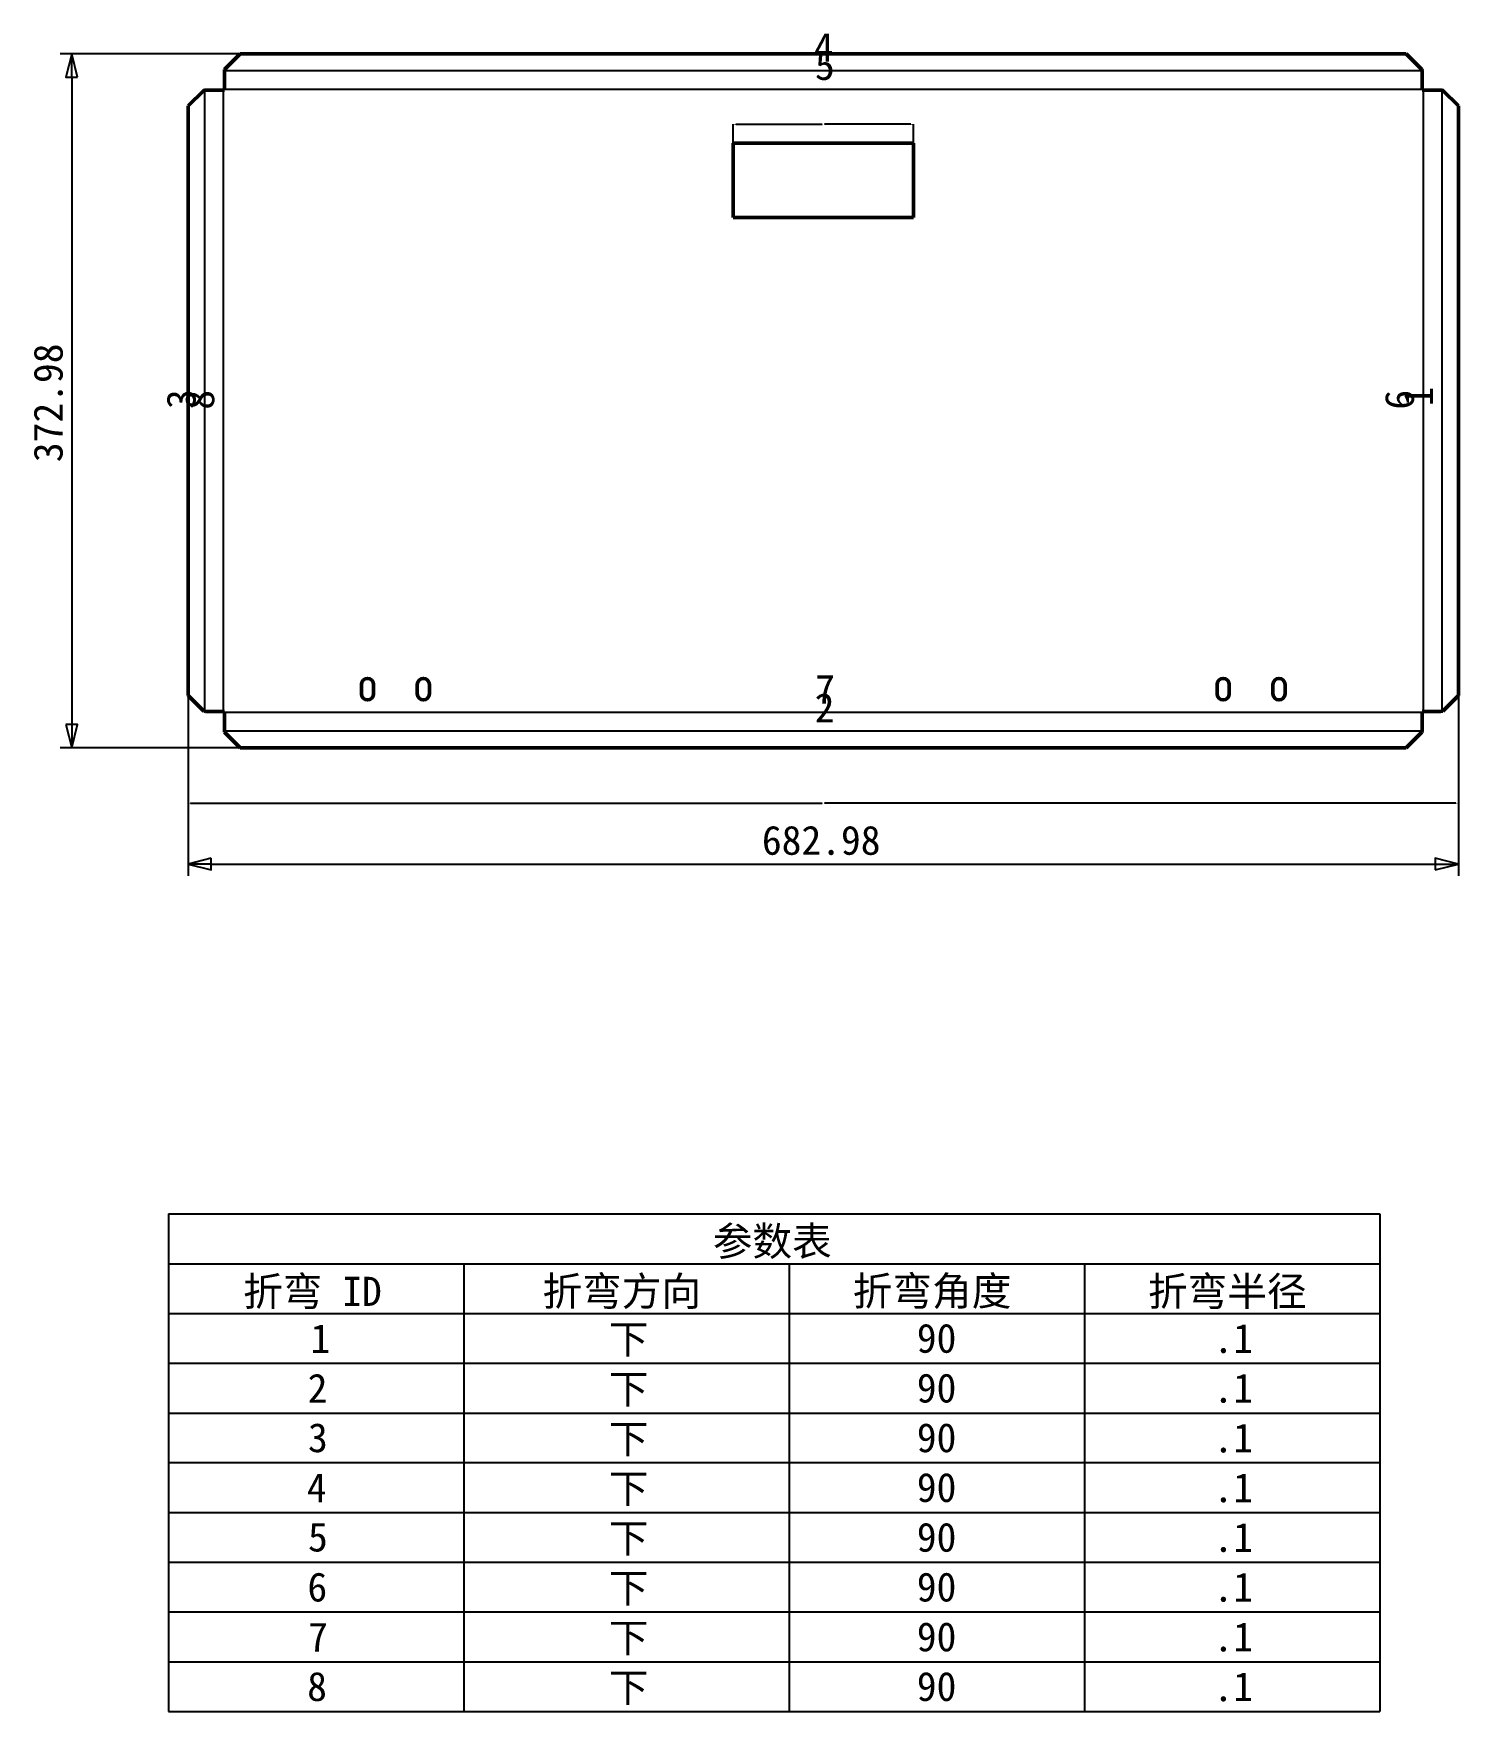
# Model space of a CAD drawing. Header units: millimetres. Extents: x 80 to 270404, y -82095 to 3586.
# Drawn here: x 2679 to 3660, y 290 to 1444 of the extents above; entities that cross this region are included whole.
import ezdxf

# ---------------------------------------------------------------- set-up
doc = ezdxf.new("R2010")
doc.units = ezdxf.units.MM
doc.header["$LTSCALE"] = 8
doc.layers.add('中心线 (ISO)', color=1, linetype='Continuous', lineweight=25, true_color=0xff0000)
doc.layers.add('尺寸 (ISO)', color=5, linetype='Continuous', lineweight=25, true_color=0x0000ff)
doc.layers.add('可见 (ISO)', color=7, linetype='Continuous', lineweight=50)
doc.layers.add('符号 (ISO)', color=7, linetype='Continuous', lineweight=25)
doc.styles.get("Standard").update_dxf_attribs({"font": 'simfang.ttf'})
doc.styles.add('注释文本 (ISO)', font='simfang.ttf')
doc.dimstyles.get("Standard").update_dxf_attribs({"dimtxt": 0.18, "dimasz": 0.18, "dimexe": 0.18, "dimexo": 0.0625, "dimgap": 0.09, "dimtad": 0, "dimtih": 1, "dimtoh": 1, "dimdec": 4, "dimzin": 0, "dimdsep": 46, "dimtxsty": 'Standard', "dimcen": 0.09, "dimadec": 0, "dimazin": 0, "dimtfac": 1, "dimtdec": 4, "dimtofl": 0, "dimtmove": 0, "dimatfit": 3, "dimfxl": 0, "dimtolj": 1, "dimtzin": 0, "dimarcsym": 0})
doc.dimstyles.new('默认 (GB)', dxfattribs={"dimscale": 8, "dimtxt": 2.5, "dimasz": 2, "dimexe": 1, "dimexo": 0, "dimgap": 0.75, "dimtad": 1, "dimtoh": 1, "dimrnd": 1e-08, "dimdsep": 46, "dimtxsty": '注释文本 (ISO)', "dimblk": 'Filled-2', "dimcen": 0.09, "dimdle": 10, "dimclrd": 256, "dimclre": 256, "dimclrt": 256, "dimaunit": 1, "dimadec": 3, "dimazin": 2, "dimtfac": 0.52, "dimtmove": 0, "dimatfit": 3, "dimldrblk": 'Filled-1', "dimfxl": 0, "dimtolj": 1, "dimlwd": -1, "dimlwe": -1, "dimarcsym": 0})

# ---------------------------------------------------------------- blocks, each defined once
blk = doc.blocks.new('Filled-2')
at = {"color": 0}
for p, q in [((0, 0), (-1, 0.25)), ((-1, 0.25), (-1, -0.25)), ((-1, 0), (0, 0)), ((-1, -0.25), (0, 0))]:
    blk.add_line(p, q, dxfattribs=at)
at = {"color": 0, "flags": 128}
blk.add_lwpolyline([(-1, -0.25), (0, 0), (-1, 0.25), (-1, -0.25)], dxfattribs=at)
at = {"color": 0}
blk.add_solid([(-1, -0.25), (0, 0), (-1, 0.25), (-1, -0.25)], dxfattribs=at)
blk = doc.blocks.new('*D23')
at = {"layer": 'Defpoints', "color": 0, "transparency": 16777216}
for p in [(2785.6, 988.4), (3659.8, 988.4), (3659.8, 872.5)]:
    blk.add_point(p, dxfattribs=at)
at = {"layer": '尺寸 (ISO)', "transparency": 16777216}
for p, q in [((2785.6, 988.4), (2785.6, 864.5)), ((3659.8, 988.4), (3659.8, 864.5)), ((2801.6, 872.5), (3643.8, 872.5))]:
    blk.add_line(p, q, dxfattribs=at)
at = {"layer": '尺寸 (ISO)', "transparency": 16777216, "xscale": 16, "yscale": 16, "zscale": 16, "rotation": 180}
blk.add_blockref('Filled-2', (2785.6, 872.5), dxfattribs=at)
at = {"layer": '尺寸 (ISO)', "transparency": 16777216, "xscale": 16, "yscale": 16, "zscale": 16}
blk.add_blockref('Filled-2', (3659.8, 872.5), dxfattribs=at)
at = {"layer": '尺寸 (ISO)', "transparency": 16777216, "insert": (3180.5, 898.9), "char_height": 20, "attachment_point": 1, "style": '注释文本 (ISO)'}
blk.add_mtext('\\A1;682.98', dxfattribs=at)
blk = doc.blocks.new('Filled-1')
at = {"color": 0}
for p, q in [((0, 0), (-1, 0.125)), ((-1, 0.125), (-1, -0.125)), ((-1, 0), (0, 0)), ((-1, -0.125), (0, 0))]:
    blk.add_line(p, q, dxfattribs=at)
at = {"color": 0, "flags": 128}
blk.add_lwpolyline([(-1, -0.125), (0, 0), (-1, 0.125), (-1, -0.125)], dxfattribs=at)
at = {"color": 0}
blk.add_solid([(-1, -0.125), (0, 0), (-1, 0.125), (-1, -0.125)], dxfattribs=at)
blk = doc.blocks.new('*D24')
at = {"layer": 'Defpoints', "color": 0, "transparency": 16777216}
for p in [(2821.5, 1429.9), (2705.6, 952.5), (2821.5, 952.5)]:
    blk.add_point(p, dxfattribs=at)
at = {"layer": '尺寸 (ISO)', "transparency": 16777216}
for p, q in [((2821.5, 1429.9), (2697.6, 1429.9)), ((2705.6, 1413.9), (2705.6, 968.5)), ((2821.5, 952.5), (2697.6, 952.5))]:
    blk.add_line(p, q, dxfattribs=at)
at = {"layer": '尺寸 (ISO)', "transparency": 16777216, "xscale": 16, "yscale": 16, "zscale": 16}
for p, rotation in [((2705.6, 1429.9), 90), ((2705.6, 952.5), 270)]:
    blk.add_blockref('Filled-2', p, dxfattribs=dict(at, rotation=rotation))
at = {"layer": '尺寸 (ISO)', "transparency": 16777216, "insert": (2679.3, 1149), "char_height": 20, "attachment_point": 1, "rotation": 90, "style": '注释文本 (ISO)'}
blk.add_mtext('\\A1;372.98', dxfattribs=at)
blk = doc.blocks.new('表格6')
at = {"layer": '符号 (ISO)'}
for p, q in [((346.53, 78.98), (450.71, 78.98)), ((346.53, 78.98), (346.53, 74.7)), ((450.71, 78.98), (450.71, 74.7)), ((346.53, 74.7), (450.71, 74.7)), ((346.53, 74.7), (346.53, 70.42)), ((371.93, 74.7), (371.93, 70.42)), ((399.91, 74.7), (399.91, 70.42)), ((425.31, 74.7), (425.31, 70.42)), ((450.71, 74.7), (450.71, 70.42)), ((346.53, 70.42), (450.71, 70.42)), ((346.53, 70.42), (346.53, 36.2)), ((371.93, 70.42), (371.93, 36.2)), ((399.91, 70.42), (399.91, 36.2)), ((425.31, 70.42), (425.31, 36.2)), ((450.71, 70.42), (450.71, 36.2)), ((346.53, 66.14), (450.71, 66.14)), ((346.53, 61.86), (450.71, 61.86)), ((346.53, 57.59), (450.71, 57.59)), ((346.53, 53.31), (450.71, 53.31)), ((346.53, 49.03), (450.71, 49.03)), ((346.53, 44.75), (450.71, 44.75)), ((346.53, 40.47), (450.71, 40.47)), ((346.53, 36.2), (450.71, 36.2))]:
    blk.add_line(p, q, dxfattribs=at)
at = {"layer": '符号 (ISO)', "char_height": 2.5, "attachment_point": 7, "style": '注释文本 (ISO)'}
for s, insert in [('参数表', (393.34, 75.1)), ('折弯 ID', (352.94, 70.8)), ('折弯方向', (378.69, 70.8)), ('折弯角度', (405.38, 70.8)), ('折弯半径', (430.78, 70.8)), ('1', (358.74, 67.01)), ('下', (384.4, 66.69)), ('90', (410.89, 67)), ('.1', (436.41, 66.99)), ('2', (358.49, 62.74)), ('下', (384.4, 62.41)), ('90', (410.89, 62.72)), ('.1', (436.41, 62.71)), ('3', (358.52, 58.45)), ('下', (384.4, 58.13)), ('90', (410.89, 58.45)), ('.1', (436.41, 58.43)), ('4', (358.42, 54.18)), ('下', (384.4, 53.85)), ('90', (410.89, 54.17)), ('.1', (436.41, 54.15)), ('5', (358.52, 49.91)), ('下', (384.4, 49.58)), ('90', (410.89, 49.89)), ('.1', (436.41, 49.88)), ('6', (358.47, 45.61)), ('下', (384.4, 45.3)), ('90', (410.89, 45.61)), ('.1', (436.41, 45.6)), ('7', (358.53, 41.35)), ('下', (384.4, 41.02)), ('90', (410.89, 41.33)), ('.1', (436.41, 41.32)), ('8', (358.45, 37.06)), ('下', (384.4, 36.74)), ('90', (410.89, 37.06)), ('.1', (436.41, 37.04))]:
    blk.add_mtext(s, dxfattribs=dict(at, insert=insert))
blk = doc.blocks.new('2dTransSymbol23')
at = {"layer": '符号 (ISO)', "insert": (455.29, 148.42), "char_height": 2.5, "attachment_point": 7, "rotation": 90, "style": '注释文本 (ISO)'}
blk.add_mtext('1', dxfattribs=at)
blk = doc.blocks.new('2dTransSymbol24')
at = {"layer": '符号 (ISO)', "insert": (402.1, 121.25), "char_height": 2.5, "attachment_point": 7, "style": '注释文本 (ISO)'}
blk.add_mtext('2', dxfattribs=at)
blk = doc.blocks.new('2dTransSymbol25')
at = {"layer": '符号 (ISO)', "insert": (348.89, 148.19), "char_height": 2.5, "attachment_point": 7, "rotation": 90, "style": '注释文本 (ISO)'}
blk.add_mtext('3', dxfattribs=at)
blk = doc.blocks.new('2dTransSymbol26')
at = {"layer": '符号 (ISO)', "insert": (402.03, 178.05), "char_height": 2.5, "attachment_point": 7, "style": '注释文本 (ISO)'}
blk.add_mtext('4', dxfattribs=at)
blk = doc.blocks.new('2dTransSymbol27')
at = {"layer": '符号 (ISO)', "insert": (402.13, 176.45), "char_height": 2.5, "attachment_point": 7, "style": '注释文本 (ISO)'}
blk.add_mtext('5', dxfattribs=at)
blk = doc.blocks.new('2dTransSymbol28')
at = {"layer": '符号 (ISO)', "insert": (453.69, 148.14), "char_height": 2.5, "attachment_point": 7, "rotation": 90, "style": '注释文本 (ISO)'}
blk.add_mtext('6', dxfattribs=at)
blk = doc.blocks.new('2dTransSymbol29')
at = {"layer": '符号 (ISO)', "insert": (402.15, 122.85), "char_height": 2.5, "attachment_point": 7, "style": '注释文本 (ISO)'}
blk.add_mtext('7', dxfattribs=at)
blk = doc.blocks.new('2dTransSymbol30')
at = {"layer": '符号 (ISO)', "insert": (350.49, 148.13), "char_height": 2.5, "attachment_point": 7, "rotation": 90, "style": '注释文本 (ISO)'}
blk.add_mtext('8', dxfattribs=at)
blk = doc.blocks.new('*D41')
at = {"color": 0, "lineweight": -2, "transparency": 16777216}
for p, q in [((2785.6, 988.4), (2785.6, 914.2)), ((3659.8, 988.4), (3659.8, 914.2)), ((2787.4, 914.4), (3221.9, 914.4)), ((3658, 914.4), (3223.5, 914.4))]:
    blk.add_line(p, q, dxfattribs=at)
at = {"color": 0, "transparency": 16777216}
for points in [[(2787.4, 914.7), (2787.4, 914.1), (2785.6, 914.4)], [(3658, 914.7), (3658, 914.1), (3659.8, 914.4)]]:
    blk.add_solid(points, dxfattribs=at)
at = {"layer": 'Defpoints', "color": 0, "transparency": 16777216}
for p in [(2785.6, 988.4), (3659.8, 988.4), (3659.8, 914.4)]:
    blk.add_point(p, dxfattribs=at)
at = {"color": 0, "transparency": 16777216, "insert": (3222.7, 914.4), "char_height": 0.25, "attachment_point": 5}
blk.add_mtext('\\A1;874.2083', dxfattribs=at)
blk = doc.blocks.new('*D43')
at = {"color": 0, "lineweight": -2, "transparency": 16777216}
for p, q in [((3160.7, 1368.6), (3160.7, 1381.6)), ((3162.5, 1381.4), (3221.9, 1381.4)), ((3283, 1381.4), (3223.5, 1381.4)), ((3284.8, 1368.6), (3284.8, 1381.6))]:
    blk.add_line(p, q, dxfattribs=at)
at = {"color": 0, "transparency": 16777216}
for points in [[(3162.5, 1381.7), (3162.5, 1381.1), (3160.7, 1381.4)], [(3283, 1381.7), (3283, 1381.1), (3284.8, 1381.4)]]:
    blk.add_solid(points, dxfattribs=at)
at = {"layer": 'Defpoints', "color": 0, "transparency": 16777216}
for p in [(3284.8, 1381.4), (3160.7, 1368.5), (3284.8, 1368.5)]:
    blk.add_point(p, dxfattribs=at)
at = {"color": 0, "transparency": 16777216, "insert": (3222.7, 1381.4), "char_height": 0.25, "attachment_point": 5}
blk.add_mtext('\\A1;124.1600', dxfattribs=at)

msp = doc.modelspace()

# ---------------------------------------------------------------- linework, layer by layer
at = {"layer": '中心线 (ISO)'}
for p, q in [((2810.70354, 1418.40951), (3634.76754, 1418.40951)), ((2797.14743, 977.58941), (2797.14743, 1404.85341)), ((2809.9395, 977.55192), (2809.9395, 1404.8909)), ((2810.66605, 1405.61744), (3634.80503, 1405.61744)), ((3635.53157, 1404.8909), (3635.53157, 977.55192)), ((3648.32364, 1404.85341), (3648.32364, 977.58941)), ((3634.80503, 976.82537), (2810.66605, 976.82537)), ((3634.76754, 964.0333), (2810.70354, 964.0333))]:
    msp.add_line(p, q, dxfattribs=at)
at = {"layer": '可见 (ISO)'}
for p, q in [((2810.79405, 1419.17355), (2821.54605, 1429.92555)), ((2821.54605, 1429.92555), (3623.92503, 1429.92555)), ((3623.92503, 1429.92555), (3634.67703, 1419.17355)), ((2810.66605, 1404.8909), (2810.66605, 1417.64548)), ((3634.80503, 1417.64548), (3634.80503, 1404.8909)), ((2785.63139, 1394.0109), (2796.38339, 1404.7629)), ((2797.91146, 1404.8909), (2810.66605, 1404.8909)), ((3634.80503, 1404.8909), (3647.55961, 1404.8909)), ((3649.08768, 1404.7629), (3659.83968, 1394.0109)), ((2785.63139, 988.43192), (2785.63139, 1394.0109)), ((3659.83968, 1394.0109), (3659.83968, 988.43192)), ((3160.65554, 1368.50141), (3284.81554, 1368.50141)), ((3160.65554, 1317.30141), (3160.65554, 1368.50141)), ((3284.81554, 1368.50141), (3284.81554, 1317.30141)), ((3284.81554, 1317.30141), (3160.65554, 1317.30141)), ((2904.97554, 989.62141), (2904.97554, 996.02141)), ((2913.29554, 996.02141), (2913.29554, 989.62141)), ((2943.37554, 989.62141), (2943.37554, 996.02141)), ((2951.69554, 996.02141), (2951.69554, 989.62141)), ((3493.77554, 989.62141), (3493.77554, 996.02141)), ((3502.09554, 996.02141), (3502.09554, 989.62141)), ((3532.17554, 989.62141), (3532.17554, 996.02141)), ((3540.49554, 996.02141), (3540.49554, 989.62141)), ((2796.38339, 977.67992), (2785.63139, 988.43192)), ((3659.83968, 988.43192), (3649.08768, 977.67992)), ((2810.66605, 977.55192), (2797.91146, 977.55192)), ((2810.66605, 964.79734), (2810.66605, 977.55192)), ((3634.80503, 977.55192), (3634.80503, 964.79734)), ((3647.55961, 977.55192), (3634.80503, 977.55192)), ((2821.54605, 952.51727), (2810.79405, 963.26927)), ((3634.67703, 963.26927), (3623.92503, 952.51727)), ((3623.92503, 952.51727), (2821.54605, 952.51727))]:
    msp.add_line(p, q, dxfattribs=at)
for centre, start, end in [((2909.13554, 996.02141), 0, 180), ((2947.53554, 996.02141), 0, 180), ((3497.93554, 996.02141), 0, 180), ((3536.33554, 996.02141), 0, 180), ((2909.13554, 989.62141), 180, 0), ((2947.53554, 989.62141), 180, 0), ((3497.93554, 989.62141), 180, 0), ((3536.33554, 989.62141), 180, 0)]:
    msp.add_arc(centre, 4.16, start, end, dxfattribs=at)
for points in [[(2810.66605, 1417.64548), (2810.66605, 1418.15484), (2810.72702, 1418.66419), (2810.79405, 1419.17355)], [(3634.67703, 1419.17355), (3634.74405, 1418.66419), (3634.80503, 1418.15484), (3634.80503, 1417.64548)], [(2796.38339, 1404.7629), (2796.89275, 1404.82992), (2797.40211, 1404.8909), (2797.91146, 1404.8909)], [(3647.55961, 1404.8909), (3648.06896, 1404.8909), (3648.57832, 1404.82992), (3649.08768, 1404.7629)], [(2797.91146, 977.55192), (2797.40211, 977.55192), (2796.89275, 977.6129), (2796.38339, 977.67992)], [(3649.08768, 977.67992), (3648.57832, 977.6129), (3648.06896, 977.55192), (3647.55961, 977.55192)], [(2810.79405, 963.26927), (2810.72702, 963.77862), (2810.66605, 964.28798), (2810.66605, 964.79734)], [(3634.80503, 964.79734), (3634.80503, 964.28798), (3634.74405, 963.77862), (3634.67703, 963.26927)]]:
    msp.add_open_spline(points, degree=3, dxfattribs=at)

# ---------------------------------------------------------------- block references
at = {"xscale": 8, "yscale": 8, "zscale": 8}
msp.add_blockref('表格6', (0, 0), dxfattribs=at)
at = {"layer": '符号 (ISO)', "xscale": 8, "yscale": 8, "zscale": 8}
for name in ['2dTransSymbol26', '2dTransSymbol27', '2dTransSymbol25', '2dTransSymbol30', '2dTransSymbol28', '2dTransSymbol23', '2dTransSymbol29', '2dTransSymbol24']:
    msp.add_blockref(name, (0, 0), dxfattribs=at)

# ---------------------------------------------------------------- dimensions: what is measured, and where the dimension line sits
for base, p1, p2, picture, middle in [((3284.81554, 1381.42421), (3160.65554, 1368.50141), (3284.81554, 1368.50141), '*D43', (3222.73554, 1381.42421)), ((3659.83968, 914.38629), (2785.63139, 988.43192), (3659.83968, 988.43192), '*D41', (3222.73554, 914.38629))]:
    dim = msp.add_linear_dim(base=base, p1=p1, p2=p2, dimstyle='Standard', override={"dimtxt": 0.25, "dimasz": 1.8})
    dim.commit()
    dim.dimension.update_dxf_attribs({"geometry": picture, "text_midpoint": middle})
at = {"layer": '尺寸 (ISO)'}
dim = msp.add_linear_dim(base=(2705.63139, 952.51727), p1=(2821.54605, 1429.92555), p2=(2821.54605, 952.51727), angle=270, dimstyle='默认 (GB)', override={"dimtoh": 0, "dimdec": 2, "dimlfac": 0.78125, "dimtp": 0, "dimtm": 0, "dimtdec": 2, "dimtofl": 0, "dimatfit": 1}, dxfattribs=at)
dim.commit()
dim.dimension.update_dxf_attribs({"geometry": '*D24', "text_midpoint": (2705.63139, 1191.14141), "dimtype": 160})
dim = msp.add_linear_dim(base=(3659.83968, 872.51727), p1=(2785.63139, 988.43192), p2=(3659.83968, 988.43192), dimstyle='默认 (GB)', override={"dimtoh": 0, "dimdec": 2, "dimlfac": 0.78125, "dimtp": 0, "dimtm": 0, "dimtdec": 2, "dimtofl": 0, "dimatfit": 1}, dxfattribs=at)
dim.commit()
dim.dimension.update_dxf_attribs({"geometry": '*D23', "text_midpoint": (3222.81554, 872.51727), "dimtype": 160})

doc.saveas('drawing.dxf')
